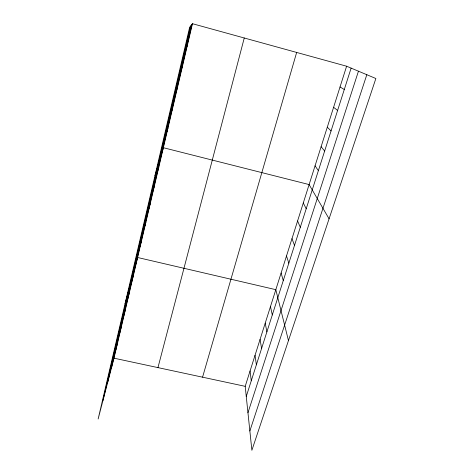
<?xml version="1.0" encoding="UTF-8"?>
<svg xmlns="http://www.w3.org/2000/svg" width="474" height="474" viewBox="0 0 474 474"><rect width="100%" height="100%" fill="white"/><g stroke="black" fill="none" stroke-linecap="round" stroke-linejoin="round"><path stroke-width="0.71" d="M102.941 400.566L190.512 26.177M107.468 383.223L191.318 25.146M111.491 367.794L192.023 24.251M192.456 23.7L189.636 27.291L98.136 419.004L113.997 358.178L192.456 23.7L346.607 66.218L375.864 78.512L251.878 450.3L245.2 386.334L346.607 66.218M115.324 351.453L117.748 342.187M157.961 367.611L244.258 37.991M119.229 334.792L121.575 325.887M123.21 317.799L125.468 309.279M127.269 300.475L129.438 292.351M131.411 282.8L133.484 275.092M125.018 303.923L137.614 257.495L275.821 289.673L288.465 340.593M139.824 246.918L141.702 240.081M144.096 228.705L145.862 222.324M148.451 210.124L150.11 204.223M152.895 191.164L154.441 185.761M202.564 377.18L296.659 52.442M157.433 171.813L158.861 166.925M154.968 175.694L163.364 147.71L309.113 184.57L329.075 218.822M166.795 131.879L167.968 128.099M246.261 396.477L351.121 68.114M247.955 412.736L358.451 71.195M171.624 111.272L172.66 108.084M249.857 430.967L366.817 74.714M176.559 90.22L177.454 87.649M181.601 68.712L182.348 66.781M186.756 46.725L187.349 45.474M113.997 358.178L245.2 386.334M340.03 86.967L344.29 89.503M333.595 107.29L337.606 110.436M327.285 127.204L331.059 130.931M321.105 146.709L324.649 150.999M315.05 165.829L318.374 170.652M303.295 202.943L306.198 208.779M297.583 220.961L300.297 227.271M291.984 238.635L294.508 245.396M286.497 255.972L288.832 263.165M281.106 272.983L283.268 280.59M270.47 306.554L272.289 314.955M265.227 323.108L266.886 331.895M260.078 339.36L261.577 348.503M255.03 355.304L256.375 364.796M250.071 370.958L251.267 380.788"/></g></svg>
